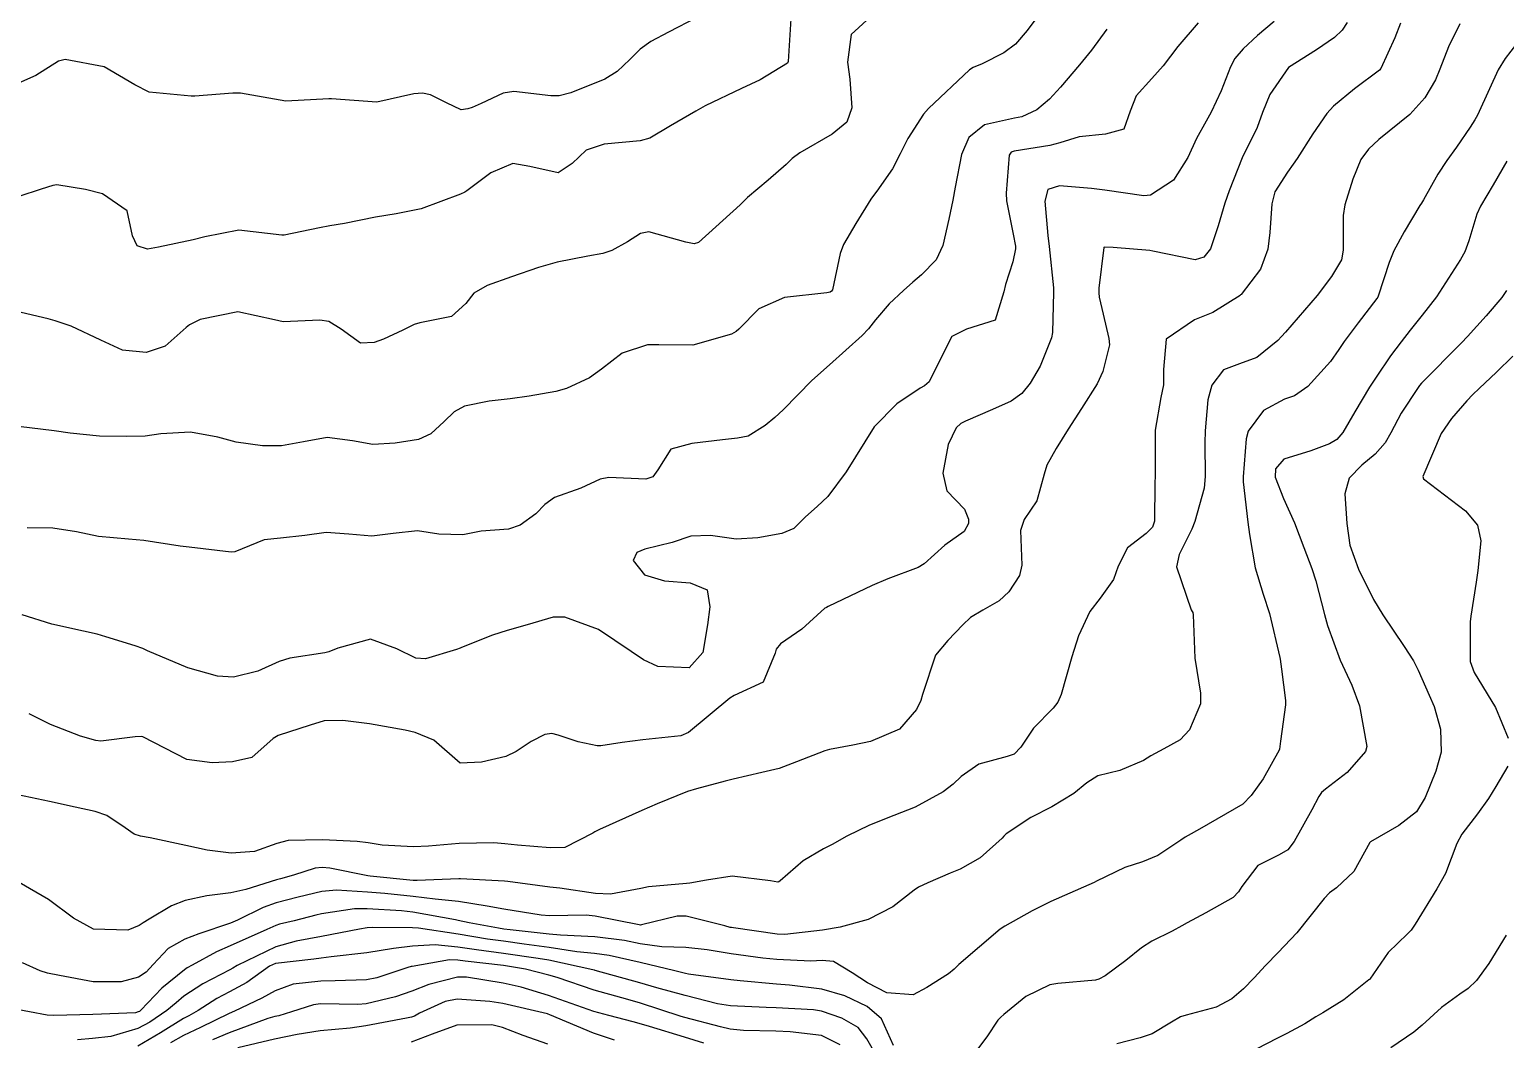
# Model space of a CAD drawing. Header units: metres. Extents: x 298520 to 308411, y 7433745 to 7450750.
# Drawn here: x 299663.7 to 299728.4, y 7449620.3 to 7449664.7 of the extents above; entities that cross this region are included whole.
import ezdxf

# ---------------------------------------------------------------- set-up
doc = ezdxf.new("R2010")
doc.units = ezdxf.units.M
doc.header["$LTSCALE"] = 10
doc.layers.add('Curvas de Nivel 1m', color=11, linetype='Continuous')
doc.layers.add('Curvas de Nivel 5m', color=15, linetype='Continuous')

msp = doc.modelspace()

# ---------------------------------------------------------------- linework, layer by layer
at = {"layer": 'Curvas de Nivel 1m', "flags": 128}
for points, elevation in [([(299723.834, 7449664.957), (299723.593, 7449664.31), (299722.984, 7449662.969), (299722.922, 7449662.899), (299721.814, 7449662.081), (299720.906, 7449661.316), (299720.607, 7449660.994), (299719.996, 7449660.105), (299719.302, 7449659.014), (299719.133, 7449658.762), (299718.874, 7449658.42), (299718.33, 7449657.556), (299718.19, 7449657.027), (299718.108, 7449655.759), (299718.02, 7449655.028), (299717.7, 7449654.151), (299716.842, 7449653.04), (299716.822, 7449653.021), (299716.803, 7449652.999), (299715.598, 7449652.249), (299714.792, 7449651.936), (299713.551, 7449651.078), (299713.439, 7449649.749), (299713.436, 7449649.08), (299713.323, 7449648.513), (299713.071, 7449647.085), (299713.077, 7449645.445), (299713.073, 7449645.085), (299713.052, 7449644.743), (299713.035, 7449643.086), (299712.949, 7449642.819), (299712.677, 7449642.545), (299711.86, 7449641.913), (299711.447, 7449641.102), (299711.235, 7449640.527), (299710.649, 7449639.709), (299710.202, 7449639.117), (299709.698, 7449638.053), (299709.411, 7449637.128), (299708.939, 7449635.477), (299708.804, 7449635.137), (299708.59, 7449634.869), (299707.73, 7449633.999), (299707.166, 7449633.154), (299706.873, 7449632.852), (299706.567, 7449632.744), (299705.322, 7449632.412), (299704.553, 7449631.866), (299704.208, 7449631.526), (299703.769, 7449631.192), (299702.536, 7449630.525), (299701.593, 7449630.159), (299700.528, 7449629.733), (299699.54, 7449629.245), (299698.886, 7449628.886), (299698.514, 7449628.694), (299697.616, 7449628.159), (299696.611, 7449627.279), (299696.545, 7449627.237), (299696.502, 7449627.233), (299696.185, 7449627.283), (299694.505, 7449627.494), (299693.379, 7449627.317), (299692.645, 7449627.183), (299692.501, 7449627.172), (299690.823, 7449627.021), (299690.497, 7449626.955), (299689.163, 7449626.7), (299688.493, 7449626.736), (299686.935, 7449626.957), (299686.497, 7449627.009), (299684.658, 7449627.261), (299684.501, 7449627.277), (299682.571, 7449627.38), (299682.502, 7449627.381), (299680.674, 7449627.294), (299680.5, 7449627.301), (299678.603, 7449627.489), (299678.503, 7449627.506), (299676.834, 7449627.843), (299676.506, 7449627.873), (299676.191, 7449627.839), (299675.242, 7449627.533), (299674.667, 7449627.371), (299674.5, 7449627.328), (299673.147, 7449626.906), (299672.491, 7449626.754), (299671.436, 7449626.634), (299670.485, 7449626.42), (299669.886, 7449626.192), (299668.908, 7449625.606), (299668.646, 7449625.434), (299668.47, 7449625.33), (299667.971, 7449625.121), (299666.468, 7449625.165), (299665.583, 7449625.649), (299664.485, 7449626.46), (299662.638, 7449627.542)], 744), ([(299692.951, 7449665.212), (299691.712, 7449664.572), (299690.935, 7449664.151), (299690.461, 7449663.824), (299690, 7449663.359), (299689.447, 7449662.835), (299688.914, 7449662.502), (299687.419, 7449661.903), (299686.907, 7449661.766), (299686.546, 7449661.764), (299684.908, 7449661.957), (299684.45, 7449661.882), (299683.48, 7449661.434), (299683.079, 7449661.26), (299682.9, 7449661.195), (299682.604, 7449661.149), (299681.96, 7449661.454), (299681.25, 7449661.808), (299680.907, 7449661.89), (299680.526, 7449661.856), (299678.903, 7449661.49), (299676.905, 7449661.639), (299676.786, 7449661.639), (299674.903, 7449661.54), (299672.908, 7449661.888), (299672.58, 7449661.893), (299670.905, 7449661.757), (299670.744, 7449661.752), (299668.908, 7449661.934), (299668.273, 7449662.256), (299666.924, 7449663.038), (299665.219, 7449663.366), (299664.927, 7449663.291), (299663.927, 7449662.661), (299662.911, 7449662.211)], 752), ([(299707.827, 7449665.147), (299707.457, 7449664.643), (299706.936, 7449664.039), (299706.431, 7449663.664), (299705.474, 7449663.174), (299705.081, 7449663.019), (299704.92, 7449662.917), (299703.114, 7449661.207), (299702.9, 7449660.962), (299702.211, 7449659.895), (299701.877, 7449659.22), (299701.539, 7449658.557), (299700.858, 7449657.584), (299700.699, 7449657.387), (299700.582, 7449657.233), (299699.923, 7449656.159), (299699.393, 7449655.244), (299699.235, 7449654.838), (299698.898, 7449653.249), (299698.864, 7449653.188), (299698.802, 7449653.139), (299698.658, 7449653.109), (299696.799, 7449652.909), (299695.673, 7449652.418), (299694.786, 7449651.519), (299694.676, 7449651.411), (299694.475, 7449651.305), (299692.778, 7449650.821), (299691.287, 7449650.836), (299690.778, 7449650.836), (299689.677, 7449650.458), (299688.767, 7449649.765), (299688.243, 7449649.378), (299687.232, 7449648.917), (299686.754, 7449648.784), (299685.581, 7449648.582), (299684.749, 7449648.459), (299683.832, 7449648.349), (299682.743, 7449648.13), (299682.302, 7449647.892), (299681.862, 7449647.459), (299681.274, 7449646.918), (299680.725, 7449646.669), (299679.698, 7449646.505), (299678.722, 7449646.448), (299677.836, 7449646.615), (299676.725, 7449646.757), (299675.687, 7449646.567), (299674.721, 7449646.392), (299673.881, 7449646.389), (299672.723, 7449646.556), (299671.927, 7449646.774), (299670.727, 7449647), (299669.411, 7449646.918), (299668.725, 7449646.817), (299667.902, 7449646.799), (299666.725, 7449646.826), (299665.431, 7449646.955), (299664.734, 7449647.051), (299663.169, 7449647.243)], 749), ([(299697.082, 7449665.147), (299696.956, 7449663.28), (299696.922, 7449663.21), (299695.734, 7449662.472), (299694.911, 7449662.09), (299693.309, 7449661.324), (299692.901, 7449661.09), (299691.787, 7449660.448), (299690.888, 7449659.905), (299690.457, 7449659.785), (299688.886, 7449659.65), (299688.097, 7449659.382), (299687.471, 7449658.794), (299686.868, 7449658.387), (299685.622, 7449658.662), (299684.873, 7449658.791), (299683.908, 7449658.389), (299682.855, 7449657.597), (299682.762, 7449657.534), (299682.574, 7449657.444), (299680.846, 7449656.812), (299679.742, 7449656.583), (299678.842, 7449656.441), (299677.484, 7449656.155), (299676.838, 7449656.052), (299676.39, 7449655.972), (299674.834, 7449655.646), (299674.726, 7449655.649), (299672.836, 7449655.861), (299671.347, 7449655.582), (299670.831, 7449655.436), (299669.319, 7449655.114), (299668.827, 7449655.036), (299668.385, 7449655.173), (299668.181, 7449655.62), (299667.938, 7449656.717), (299666.851, 7449657.466), (299666.115, 7449657.647), (299664.856, 7449657.86), (299664.682, 7449657.835), (299664.169, 7449657.667), (299663.177, 7449657.35)], 751), ([(299714.952, 7449664.975), (299714.067, 7449663.941), (299713.42, 7449663.083), (299712.917, 7449662.532), (299712.234, 7449661.772), (299711.975, 7449661.099), (299711.697, 7449660.3), (299710.893, 7449660.08), (299709.735, 7449659.971), (299708.889, 7449659.708), (299708.451, 7449659.581), (299706.885, 7449659.336), (299706.751, 7449659.294), (299706.662, 7449659.162), (299706.522, 7449657.499), (299706.545, 7449657.163), (299706.838, 7449655.687), (299706.936, 7449655.159), (299706.936, 7449655.055), (299706.823, 7449654.48), (299706.495, 7449653.476), (299706.431, 7449653.164), (299706.039, 7449651.919), (299704.786, 7449651.522), (299704.138, 7449651.19), (299703.52, 7449649.948), (299703.155, 7449649.204), (299702.937, 7449649.031), (299702.759, 7449648.928), (299701.735, 7449648.233), (299700.733, 7449647.23), (299699.506, 7449645.248), (299698.702, 7449644.173), (299698.229, 7449643.733), (299697.72, 7449643.27), (299697.202, 7449642.758), (299696.682, 7449642.54), (299695.622, 7449642.347), (299694.678, 7449642.298), (299693.546, 7449642.451), (299692.679, 7449642.419), (299691.862, 7449642.151), (299690.67, 7449641.854), (299690.312, 7449641.71), (299690.159, 7449641.355), (299690.657, 7449640.729), (299691.533, 7449640.462), (299692.653, 7449640.37), (299693.406, 7449640.074), (299693.512, 7449639.317), (299693.423, 7449638.526), (299693.206, 7449637.321), (299692.606, 7449636.636), (299691.242, 7449636.708), (299690.609, 7449636.988), (299690.063, 7449637.356), (299688.627, 7449638.322), (299687.16, 7449638.867), (299686.635, 7449638.863), (299685.503, 7449638.538), (299684.626, 7449638.28), (299683.976, 7449638.077), (299682.614, 7449637.53), (299682.557, 7449637.507), (299682.393, 7449637.452), (299681.038, 7449637.045), (299680.617, 7449637.063), (299679.781, 7449637.478), (299678.627, 7449637.899), (299677.195, 7449637.511), (299676.799, 7449637.339), (299676.62, 7449637.307), (299675.08, 7449637.071), (299674.614, 7449636.915), (299673.669, 7449636.492), (299672.603, 7449636.23), (299671.912, 7449636.269), (299670.609, 7449636.645), (299668.832, 7449637.396), (299668.621, 7449637.496), (299668.296, 7449637.615), (299666.998, 7449638.006), (299666.628, 7449638.118), (299666.016, 7449638.259), (299664.632, 7449638.559), (299663.337, 7449638.971)], 747), ([(299726.444, 7449664.925), (299725.953, 7449663.915), (299725.565, 7449662.934), (299725.375, 7449662.478), (299724.91, 7449661.675), (299724.256, 7449660.95), (299722.892, 7449659.847), (299722.432, 7449659.43), (299722.096, 7449658.978), (299721.742, 7449658.109), (299721.391, 7449656.985), (299721.325, 7449656.509), (299721.327, 7449654.985), (299721.245, 7449654.568), (299720.816, 7449653.831), (299720.182, 7449652.999), (299718.787, 7449651.382), (299718.615, 7449651.192), (299718.457, 7449651.023), (299717.538, 7449650.27), (299716.772, 7449649.989), (299716.077, 7449649.739), (299715.551, 7449649.052), (299715.385, 7449648.422), (299715.265, 7449647.055), (299715.255, 7449646.528), (299715.267, 7449645.054), (299715.226, 7449644.534), (299714.813, 7449643.068), (299714.68, 7449642.734), (299714.126, 7449641.618), (299714.01, 7449641.077), (299714.644, 7449639.193), (299714.692, 7449639.118), (299714.719, 7449639.069), (299714.736, 7449638.975), (299714.806, 7449637.067), (299715.061, 7449635.526), (299715.059, 7449635.063), (299714.581, 7449633.926), (299714.173, 7449633.478), (299713.456, 7449633.081), (299712.877, 7449632.778), (299712.565, 7449632.573), (299711.526, 7449632.133), (299710.555, 7449631.897), (299710.071, 7449631.596), (299709.497, 7449631.126), (299708.537, 7449630.539), (299707.615, 7449630.066), (299706.525, 7449629.349), (299706.43, 7449629.254), (299706.353, 7449629.162), (299705.387, 7449628.294), (299704.502, 7449627.795), (299704.071, 7449627.623), (299703.088, 7449627.204), (299702.685, 7449627.014), (299702.49, 7449626.881), (299701.559, 7449626.142), (299700.476, 7449625.588), (299699.245, 7449625.248), (299698.472, 7449625.124), (299696.817, 7449624.929), (299696.469, 7449624.937), (299694.552, 7449625.219), (299694.472, 7449625.231), (299694.413, 7449625.241), (299694.176, 7449625.304), (299692.479, 7449625.728), (299692.083, 7449625.73), (299690.526, 7449625.349), (299690.482, 7449625.34), (299690.414, 7449625.351), (299688.478, 7449625.735), (299688.091, 7449625.771), (299686.478, 7449625.746), (299686.108, 7449625.774), (299684.482, 7449626.035), (299683.749, 7449626.166), (299682.487, 7449626.379), (299681.464, 7449626.485), (299680.49, 7449626.592), (299679.247, 7449626.727), (299678.492, 7449626.789), (299677.134, 7449626.869), (299676.492, 7449626.818), (299675.449, 7449626.57), (299674.485, 7449626.324), (299673.912, 7449626.118), (299672.788, 7449625.565), (299672.472, 7449625.432), (299671.085, 7449624.965), (299670.464, 7449624.725), (299669.746, 7449624.311), (299669.077, 7449623.604), (299668.778, 7449623.277), (299668.444, 7449623.049), (299667.669, 7449622.845), (299666.445, 7449622.85), (299664.974, 7449623.128), (299664.449, 7449623.237), (299664.115, 7449623.331), (299663.351, 7449623.677)], 743), ([(299718.288, 7449665.027), (299717.556, 7449664.421), (299716.935, 7449663.834), (299716.569, 7449663.403), (299716.379, 7449663.045), (299715.971, 7449661.991), (299715.525, 7449661.054), (299715.302, 7449660.652), (299714.891, 7449659.897), (299714.502, 7449659.066), (299713.873, 7449658.069), (299712.858, 7449657.4), (299712.577, 7449657.373), (299710.861, 7449657.631), (299710.281, 7449657.7), (299708.863, 7449657.822), (299708.359, 7449657.647), (299708.219, 7449657.146), (299708.352, 7449655.631), (299708.412, 7449655.144), (299708.609, 7449653.339), (299708.613, 7449653.142), (299708.557, 7449651.37), (299708.515, 7449651.143), (299708.017, 7449649.901), (299707.58, 7449649.152), (299707.216, 7449648.695), (299706.751, 7449648.361), (299705.929, 7449647.984), (299704.737, 7449647.482), (299704.537, 7449647.382), (299704.337, 7449647.186), (299703.984, 7449646.449), (299703.744, 7449645.195), (299703.931, 7449644.417), (299704.697, 7449643.614), (299704.877, 7449643.178), (299704.88, 7449642.988), (299704.685, 7449642.63), (299703.841, 7449642.027), (299702.922, 7449641.206), (299702.661, 7449641.054), (299701.332, 7449640.547), (299700.653, 7449640.265), (299698.715, 7449639.331), (299698.643, 7449639.298), (299698.618, 7449639.285), (299698.575, 7449639.261), (299697.554, 7449638.346), (299696.619, 7449637.693), (299696.432, 7449637.466), (299696.381, 7449637.282), (299695.868, 7449636.02), (299694.594, 7449635.424), (299694.394, 7449635.303), (299692.578, 7449633.808), (299692.249, 7449633.661), (299690.574, 7449633.484), (299689.668, 7449633.364), (299688.727, 7449633.221), (299688.571, 7449633.222), (299687.739, 7449633.388), (299686.863, 7449633.682), (299686.576, 7449633.752), (299686.27, 7449633.709), (299685.672, 7449633.409), (299685.011, 7449632.97), (299684.563, 7449632.751), (299683.493, 7449632.501), (299682.558, 7449632.449), (299681.407, 7449633.462), (299680.576, 7449633.804), (299680.142, 7449633.909), (299678.58, 7449634.184), (299677.405, 7449634.331), (299676.581, 7449634.321), (299675.98, 7449634.125), (299674.574, 7449633.672), (299674.351, 7449633.543), (299673.409, 7449632.708), (299672.557, 7449632.51), (299671.67, 7449632.465), (299670.558, 7449632.613), (299668.625, 7449633.609), (299668.573, 7449633.629), (299668.297, 7449633.614), (299666.779, 7449633.428), (299666.57, 7449633.453), (299665.89, 7449633.647), (299664.578, 7449634.149), (299663.635, 7449634.617)], 746), ([(299710.947, 7449664.696), (299710.271, 7449663.778), (299709.744, 7449663.128), (299708.913, 7449662.155), (299708.436, 7449661.616), (299707.869, 7449661.15), (299707.214, 7449660.843), (299706.899, 7449660.781), (299705.572, 7449660.498), (299704.89, 7449659.932), (299704.57, 7449659.185), (299704.293, 7449657.757), (299704.186, 7449657.19), (299704.008, 7449656.356), (299703.755, 7449655.196), (299703.454, 7449654.57), (299702.813, 7449653.91), (299702.432, 7449653.59), (299702.015, 7449653.218), (299701.39, 7449652.631), (299700.79, 7449651.931), (299700.482, 7449651.537), (299700.202, 7449651.236), (299698.77, 7449649.952), (299698.003, 7449649.268), (299697.388, 7449648.639), (299696.743, 7449647.972), (299696.378, 7449647.644), (299695.947, 7449647.288), (299695.208, 7449646.816), (299694.727, 7449646.724), (299694.082, 7449646.665), (299692.725, 7449646.502), (299691.811, 7449646.25), (299691.235, 7449645.345), (299691.022, 7449645.035), (299690.709, 7449644.932), (299689.079, 7449644.997), (299688.709, 7449644.929), (299687.854, 7449644.533), (299686.7, 7449644.118), (299686.28, 7449643.821), (299685.876, 7449643.408), (299685.198, 7449642.902), (299684.683, 7449642.74), (299683.474, 7449642.646), (299682.678, 7449642.488), (299681.621, 7449642.518), (299680.681, 7449642.662), (299679.619, 7449642.541), (299678.677, 7449642.425), (299677.665, 7449642.519), (299676.679, 7449642.588), (299675.746, 7449642.46), (299674.675, 7449642.333), (299673.959, 7449642.261), (299672.666, 7449641.745), (299672.505, 7449641.723), (299670.668, 7449641.938), (299670.271, 7449641.992), (299668.672, 7449642.24), (299667.995, 7449642.298), (299666.675, 7449642.418), (299665.711, 7449642.617), (299664.68, 7449642.782), (299663.554, 7449642.797)], 748), ([(299728.94, 7449664.052), (299728.429, 7449663.406), (299728.125, 7449662.908), (299727.743, 7449662.083), (299727.221, 7449660.917), (299727.105, 7449660.713), (299726.895, 7449660.387), (299726.296, 7449659.511), (299725.873, 7449658.93), (299725.48, 7449658.328), (299724.857, 7449657.206), (299724.758, 7449657.048), (299724.696, 7449656.952), (299724.003, 7449655.796), (299723.552, 7449654.963), (299723.336, 7449654.454), (299722.867, 7449652.969), (299722.846, 7449652.926), (299722.802, 7449652.871), (299721.98, 7449651.79), (299721.372, 7449650.984), (299721.136, 7449650.63), (299720.774, 7449650.106), (299719.776, 7449649.005), (299719.184, 7449648.586), (299718.754, 7449648.439), (299717.825, 7449647.951), (299717.159, 7449647.036), (299717.06, 7449646.706), (299716.926, 7449645.038), (299716.935, 7449644.813), (299717.137, 7449643.035), (299717.209, 7449642.503), (299717.465, 7449641.032), (299717.806, 7449639.874), (299718.082, 7449639.026), (299718.541, 7449637.094), (299718.551, 7449637.021), (299718.609, 7449636.59), (299718.787, 7449635.209), (299718.793, 7449635.017), (299718.577, 7449633.414), (299718.525, 7449633.069), (299718.51, 7449633.021), (299717.811, 7449631.77), (299717.29, 7449631.033), (299716.917, 7449630.659), (299716.537, 7449630.429), (299715.021, 7449629.556), (299714.525, 7449629.274), (299714.394, 7449629.202), (299714.203, 7449629.073), (299713.192, 7449628.403), (299712.508, 7449628.118), (299711.731, 7449627.872), (299710.495, 7449627.272), (299710.389, 7449627.217), (299710.164, 7449627.115), (299708.485, 7449626.373), (299707.667, 7449625.962), (299706.474, 7449625.291), (299706.268, 7449625.163), (299704.457, 7449623.618), (299704.248, 7449623.399), (299703.992, 7449623.195), (299703.042, 7449622.606), (299702.439, 7449622.284), (299701.292, 7449622.37), (299700.447, 7449622.808), (299699.762, 7449623.24), (299698.947, 7449623.742), (299698.458, 7449623.792), (299697.96, 7449623.763), (299696.458, 7449623.828), (299695.85, 7449623.895), (299694.461, 7449624.076), (299693.4, 7449624.253), (299692.463, 7449624.363), (299691.419, 7449624.385), (299690.465, 7449624.518), (299689.771, 7449624.665), (299688.467, 7449624.826), (299686.964, 7449624.899), (299686.468, 7449624.942), (299684.754, 7449625.133), (299684.47, 7449625.166), (299684.248, 7449625.201), (299682.96, 7449625.443), (299682.474, 7449625.544), (299682.357, 7449625.569), (299680.48, 7449625.913), (299679.981, 7449625.975), (299678.481, 7449626.057), (299677.927, 7449626.053), (299676.478, 7449625.838), (299676.22, 7449625.779), (299675.268, 7449625.532), (299674.63, 7449625.38), (299674.471, 7449625.33), (299674.072, 7449625.149), (299672.462, 7449624.43), (299671.867, 7449624.168), (299670.795, 7449623.587), (299670.577, 7449623.463), (299670.45, 7449623.381), (299669.468, 7449622.569), (299668.542, 7449621.609), (299668.479, 7449621.553), (299668.422, 7449621.525), (299668.301, 7449621.491), (299666.429, 7449621.41), (299664.718, 7449621.368), (299664.429, 7449621.384), (299662.879, 7449621.683)], 742), ([(299728.506, 7449658.904), (299727.915, 7449657.857), (299727.351, 7449656.915), (299727.197, 7449656.569), (299726.838, 7449655.405), (299726.658, 7449654.923), (299726.478, 7449654.576), (299725.414, 7449652.941), (299724.795, 7449652.137), (299724.265, 7449651.478), (299723.863, 7449650.959), (299723.396, 7449650.344), (299722.767, 7449649.413), (299722.593, 7449649.143), (299722.484, 7449648.973), (299721.84, 7449647.885), (299721.305, 7449646.984), (299721.038, 7449646.679), (299720.728, 7449646.481), (299719.903, 7449646.181), (299718.721, 7449645.814), (299718.352, 7449645.388), (299718.34, 7449645.024), (299718.699, 7449644.085), (299719.183, 7449643.012), (299719.591, 7449641.925), (299719.944, 7449641.001), (299720.125, 7449640.465), (299720.5, 7449638.992), (299720.636, 7449638.504), (299721.192, 7449636.984), (299721.707, 7449635.874), (299722.041, 7449634.976), (299722.357, 7449633.19), (299722.301, 7449632.973), (299721.498, 7449632.042), (299720.548, 7449631.315), (299720.376, 7449631.162), (299720.261, 7449630.994), (299719.942, 7449630.404), (299719.177, 7449629.01), (299718.888, 7449628.644), (299718.514, 7449628.429), (299717.576, 7449627.96), (299716.875, 7449627.036), (299716.731, 7449626.797), (299716.488, 7449626.561), (299715.299, 7449625.875), (299714.477, 7449625.439), (299714.242, 7449625.306), (299713.818, 7449625.077), (299712.917, 7449624.637), (299712.465, 7449624.343), (299711.777, 7449623.78), (299710.869, 7449623.106), (299710.596, 7449622.963), (299710.45, 7449622.925), (299708.801, 7449622.781), (299708.446, 7449622.712), (299707.387, 7449622.203), (299706.427, 7449621.413), (299706.293, 7449621.294), (299706.163, 7449621.164), (299705.673, 7449620.428), (299704.748, 7449619.185)], 741), ([(299728.777, 7449650.339), (299728.049, 7449649.629), (299727.288, 7449648.915), (299727.023, 7449648.653), (299726.755, 7449648.364), (299726.074, 7449647.599), (299725.621, 7449646.937), (299724.816, 7449645.05), (299724.851, 7449644.948), (299726.692, 7449643.546), (299727.214, 7449642.915), (299727.374, 7449642.214), (299727.24, 7449640.914), (299727.165, 7449640.408), (299726.932, 7449638.917), (299726.899, 7449638.657), (299726.894, 7449636.917), (299727.081, 7449636.442), (299728.007, 7449634.906), (299728.573, 7449633.56)], 739), ([(299728.557, 7449632.319), (299728.03, 7449631.426), (299727.699, 7449630.908), (299727.219, 7449630.23), (299726.527, 7449629.333), (299726.319, 7449628.923), (299725.821, 7449627.612), (299725.441, 7449626.936), (299724.477, 7449625.383), (299724.309, 7449625.117), (299724.152, 7449624.953), (299723.296, 7449624.131), (299722.487, 7449622.97), (299722.473, 7449622.949), (299722.452, 7449622.93), (299721.356, 7449622.064), (299720.43, 7449621.489), (299720.123, 7449621.308), (299719.644, 7449621.008), (299718.851, 7449620.584), (299718.416, 7449620.356), (299717.53, 7449619.911)], 739), ([(299701.579, 7449620.05), (299701.051, 7449621.224), (299700.431, 7449621.77), (299699.442, 7449622.241), (299698.442, 7449622.534), (299697.014, 7449622.704), (299696.445, 7449622.743), (299694.854, 7449622.888), (299694.447, 7449622.934), (299692.587, 7449623.192), (299692.451, 7449623.22), (299691.987, 7449623.335), (299690.456, 7449623.694), (299689.097, 7449624.008), (299688.46, 7449624.098), (299687.676, 7449624.173), (299686.462, 7449624.355), (299685.364, 7449624.511), (299684.465, 7449624.629), (299683.765, 7449624.73), (299682.468, 7449624.942), (299680.731, 7449625.206), (299680.47, 7449625.227), (299678.718, 7449625.24), (299678.47, 7449625.225), (299678.145, 7449625.17), (299676.466, 7449624.845), (299675.359, 7449624.636), (299674.461, 7449624.385), (299672.773, 7449623.565), (299672.575, 7449623.445), (299672.45, 7449623.374), (299671.256, 7449622.766), (299670.432, 7449622.22), (299670.088, 7449621.934), (299669.685, 7449621.597), (299668.941, 7449621.081), (299668.415, 7449620.8), (299667.226, 7449620.443), (299666.414, 7449620.355), (299665.764, 7449620.295)], 741), ([(299728.473, 7449624.9), (299727.716, 7449623.652), (299727.177, 7449622.913), (299726.81, 7449622.554), (299726.444, 7449622.308), (299725.641, 7449621.725), (299724.79, 7449620.944), (299724.42, 7449620.637), (299723.42, 7449619.953)], 738), ([(299699.243, 7449620.079), (299698.415, 7449620.487), (299697.04, 7449620.651), (299696.417, 7449620.677), (299694.999, 7449620.713), (299694.418, 7449620.769), (299693.981, 7449620.869), (299692.422, 7449621.283), (299692.263, 7449621.332), (299690.431, 7449621.922), (299689.65, 7449622.147), (299688.439, 7449622.485), (299686.811, 7449623.033), (299686.449, 7449623.149), (299685.42, 7449623.41), (299684.454, 7449623.566), (299682.774, 7449623.763), (299682.456, 7449623.807), (299682.087, 7449623.823), (299680.453, 7449623.526), (299680.408, 7449623.516), (299680.263, 7449623.472), (299678.905, 7449623.026), (299678.445, 7449622.936), (299677.064, 7449622.891), (299676.443, 7449622.877), (299675.224, 7449622.749), (299674.437, 7449622.461), (299673.852, 7449622.129), (299672.655, 7449621.567), (299672.422, 7449621.46), (299671.16, 7449620.838), (299670.412, 7449620.489), (299669.84, 7449620.164)], 739), ([(299693.249, 7449620.155), (299692.414, 7449620.416), (299690.876, 7449620.887), (299690.42, 7449621.016), (299690.152, 7449621.086), (299689.089, 7449621.37), (299688.425, 7449621.546), (299688.182, 7449621.627), (299686.436, 7449622.255), (299685.243, 7449622.61), (299684.443, 7449622.787), (299682.841, 7449623.05), (299682.447, 7449623.049), (299681.179, 7449622.725), (299680.438, 7449622.443), (299679.721, 7449622.19), (299678.429, 7449621.887), (299678.07, 7449621.854), (299676.428, 7449621.879), (299676.113, 7449621.837), (299675.149, 7449621.533), (299674.598, 7449621.361), (299674.421, 7449621.323), (299674.113, 7449621.238), (299672.413, 7449620.604), (299671.686, 7449620.301)], 738), ([(299689.334, 7449620.288), (299688.415, 7449620.593), (299686.492, 7449621.399), (299686.423, 7449621.427), (299686.387, 7449621.437), (299684.43, 7449621.894), (299683.868, 7449621.992), (299682.433, 7449622.092), (299681.895, 7449621.991), (299680.778, 7449621.466), (299680.547, 7449621.344), (299680.421, 7449621.294), (299680.205, 7449621.257), (299678.417, 7449620.913), (299677.735, 7449620.819), (299676.415, 7449620.698), (299675.41, 7449620.533), (299674.411, 7449620.333), (299672.794, 7449619.952)], 737), ([(299686.41, 7449620.108), (299685.325, 7449620.499), (299684.417, 7449620.841), (299683.947, 7449620.956), (299682.418, 7449620.945), (299681.327, 7449620.548), (299680.41, 7449620.2)], 736)]:
    msp.add_lwpolyline(points, dxfattribs=dict(at, elevation=elevation))
at = {"layer": 'Curvas de Nivel 5m', "flags": 128}
for points, elevation in [([(299700.569, 7449665.234), (299699.723, 7449664.461), (299699.561, 7449663.244), (299699.659, 7449662.499), (299699.748, 7449661.242), (299699.533, 7449660.607), (299698.891, 7449660.09), (299697.469, 7449659.271), (299697.14, 7449659.015), (299696.875, 7449658.755), (299696.084, 7449658.068), (299695.172, 7449657.297), (299695.01, 7449657.14), (299694.85, 7449656.98), (299693.015, 7449655.327), (299692.832, 7449655.263), (299692.466, 7449655.334), (299690.837, 7449655.798), (299690.47, 7449655.72), (299689.91, 7449655.359), (299689.215, 7449654.98), (299688.828, 7449654.847), (299688.168, 7449654.722), (299686.824, 7449654.465), (299685.997, 7449654.232), (299684.817, 7449653.813), (299683.74, 7449653.436), (299683.157, 7449653.095), (299682.801, 7449652.642), (299682.171, 7449652.077), (299680.788, 7449651.792), (299680.532, 7449651.727), (299680.042, 7449651.477), (299679.192, 7449651.073), (299678.777, 7449650.926), (299678.177, 7449650.899), (299677.334, 7449651.512), (299676.788, 7449651.852), (299676.399, 7449651.914), (299674.787, 7449651.838), (299674.411, 7449651.922), (299672.794, 7449652.28), (299671.143, 7449651.94), (299670.786, 7449651.77), (299670.67, 7449651.706), (299670.536, 7449651.592), (299669.605, 7449650.771), (299668.772, 7449650.493), (299667.74, 7449650.592), (299666.777, 7449651.038), (299665.488, 7449651.653), (299664.786, 7449651.879), (299664.474, 7449651.977), (299662.793, 7449652.373)], 750), ([(299721.504, 7449664.984), (299721.284, 7449664.651), (299720.943, 7449664.336), (299720.152, 7449663.784), (299718.923, 7449663.02), (299718.106, 7449661.833), (299717.776, 7449661.031), (299717.548, 7449660.382), (299716.883, 7449659.04), (299716.315, 7449657.591), (299716.126, 7449657.047), (299715.84, 7449656.053), (299715.493, 7449655.053), (299715.208, 7449654.675), (299714.825, 7449654.565), (299712.973, 7449654.946), (299712.831, 7449654.971), (299711.233, 7449655.106), (299710.833, 7449655.123), (299710.817, 7449655.11), (299710.592, 7449653.327), (299710.591, 7449653.113), (299710.618, 7449652.93), (299710.794, 7449652.185), (299711.041, 7449651.107), (299711.058, 7449650.83), (299710.768, 7449649.659), (299710.52, 7449649.114), (299709.831, 7449648.039), (299709.249, 7449647.132), (299708.724, 7449646.278), (299708.31, 7449645.552), (299708.194, 7449645.145), (299707.87, 7449643.979), (299707.325, 7449643.154), (299707.161, 7449642.68), (299707.211, 7449641.155), (299707.119, 7449640.695), (299706.651, 7449639.979), (299706.227, 7449639.584), (299705.503, 7449639.171), (299704.962, 7449638.852), (299704.633, 7449638.531), (299703.966, 7449637.846), (299703.424, 7449637.198), (299702.86, 7449635.471), (299702.778, 7449635.207), (299702.589, 7449634.808), (299701.848, 7449633.95), (299700.575, 7449633.409), (299699.791, 7449633.242), (299698.769, 7449633.058), (299698.569, 7449633.002), (299697.328, 7449632.506), (299696.557, 7449632.221), (299695.797, 7449632.044), (299694.55, 7449631.758), (299694.197, 7449631.657), (299692.94, 7449631.324), (299692.542, 7449631.213), (299691.207, 7449630.673), (299690.533, 7449630.377), (299688.68, 7449629.534), (299688.524, 7449629.468), (299688.467, 7449629.437), (299688.388, 7449629.381), (299687.159, 7449628.751), (299686.516, 7449628.732), (299685.079, 7449628.853), (299684.518, 7449628.909), (299684.039, 7449628.948), (299682.518, 7449628.926), (299681.168, 7449628.812), (299680.516, 7449628.778), (299679.141, 7449628.859), (299678.518, 7449628.957), (299678.04, 7449629.019), (299676.519, 7449629.094), (299675.002, 7449629.051), (299674.517, 7449628.93), (299673.531, 7449628.573), (299672.512, 7449628.496), (299671.457, 7449628.637), (299670.515, 7449628.837), (299668.956, 7449629.168), (299668.519, 7449629.241), (299668.248, 7449629.342), (299667.849, 7449629.62), (299667.044, 7449630.149), (299666.53, 7449630.326), (299665.652, 7449630.528), (299664.534, 7449630.771), (299663.144, 7449631.067)], 745), ([(299728.493, 7449653.218), (299728.29, 7449652.905), (299727.603, 7449652.103), (299726.786, 7449651.202), (299726.518, 7449650.924), (299724.765, 7449649.141), (299724.675, 7449649.04), (299724.613, 7449648.951), (299723.873, 7449647.832), (299723.418, 7449646.963), (299723.171, 7449646.523), (299722.724, 7449646.029), (299722.15, 7449645.544), (299721.591, 7449644.981), (299721.396, 7449644.29), (299721.48, 7449642.982), (299721.616, 7449642.038), (299721.99, 7449640.977), (299722.65, 7449639.641), (299723.067, 7449638.966), (299724.003, 7449637.575), (299724.405, 7449636.952), (299724.609, 7449636.547), (299725.105, 7449635.449), (299725.314, 7449634.939), (299725.591, 7449633.943), (299725.621, 7449632.934), (299725.39, 7449632.108), (299724.928, 7449630.944), (299724.537, 7449630.315), (299723.768, 7449629.721), (299722.523, 7449629.005), (299722.502, 7449628.991), (299722.49, 7449628.97), (299721.791, 7449627.689), (299721.036, 7449626.985), (299720.722, 7449626.756), (299720.488, 7449626.508), (299719.288, 7449625.008), (299718.464, 7449624.134), (299717.91, 7449623.574), (299717.41, 7449623.03), (299716.944, 7449622.537), (299716.439, 7449622.096), (299715.75, 7449621.733), (299714.428, 7449621.391), (299714.186, 7449621.313), (299713.786, 7449621.076), (299712.944, 7449620.559), (299712.416, 7449620.386), (299711.392, 7449620.121)], 740), ([(299701.062, 7449619.223), (299700.414, 7449620.346), (299700.028, 7449620.845), (299699.32, 7449621.247), (299698.427, 7449621.558), (299698.075, 7449621.617), (299696.429, 7449621.704), (299695.988, 7449621.726), (299694.43, 7449621.795), (299693.858, 7449621.882), (299692.437, 7449622.242), (299691.197, 7449622.587), (299690.445, 7449622.804), (299688.478, 7449623.354), (299688.453, 7449623.364), (299688.381, 7449623.381), (299686.457, 7449623.794), (299685.986, 7449623.877), (299684.46, 7449624.092), (299683.276, 7449624.252), (299682.462, 7449624.376), (299681.455, 7449624.469), (299680.462, 7449624.423), (299679.627, 7449624.313), (299678.459, 7449624.116), (299676.891, 7449623.947), (299676.457, 7449623.886), (299676.141, 7449623.838), (299674.454, 7449623.652), (299674.188, 7449623.544), (299673.187, 7449622.814), (299672.436, 7449622.414), (299671.883, 7449622.124), (299671.061, 7449621.584), (299670.654, 7449621.354), (299670.419, 7449621.232), (299669.4, 7449620.613), (299668.407, 7449620.03)], 740)]:
    msp.add_lwpolyline(points, dxfattribs=dict(at, elevation=elevation))

doc.saveas('drawing.dxf')
